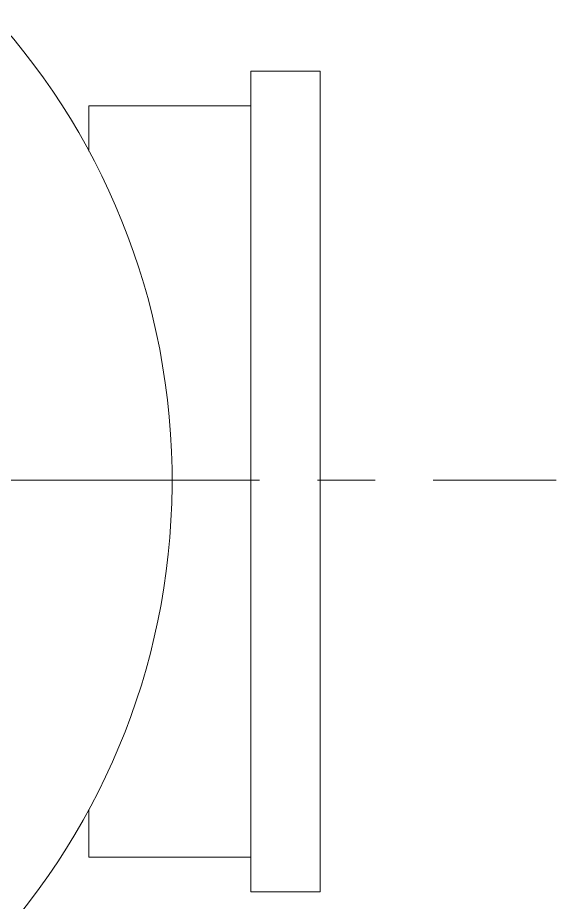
# Model space of a CAD drawing. Extents: x 4138 to 4928, y 0 to 579.
# Drawn here: x 4405.7 to 4428.98, y 182.79 to 221.05 of the extents above; entities that cross this region are included whole.
import ezdxf

# ---------------------------------------------------------------- set-up
doc = ezdxf.new("R2010")
doc.units = 0
doc.header["$LTSCALE"] = 10
doc.header["$MEASUREMENT"] = 0
doc.linetypes.add('CENTER', pattern=[2, 1.25, -0.25, 0.25, -0.25])
doc.layers.add('1', color=7, linetype='CONTINUOUS')
doc.layers.add('BODY', color=7, linetype='CONTINUOUS')

msp = doc.modelspace()

# ---------------------------------------------------------------- linework, layer by layer
at = {"layer": '1', "color": 7, "linetype": 'Continuous', "lineweight": 18}
for p, q in [((4415.784, 200.99), (4415.784, 218.74)), ((4418.784, 218.74), (4415.784, 218.74)), ((4418.784, 200.99), (4418.784, 218.74)), ((4408.784, 215.275), (4408.784, 217.24)), ((4415.784, 217.24), (4408.784, 217.24)), ((4415.784, 200.99), (4415.784, 183.24)), ((4418.784, 200.99), (4418.784, 183.24)), ((4408.784, 186.736), (4408.748, 186.736)), ((4408.784, 186.802), (4408.784, 184.74)), ((4408.784, 184.74), (4415.784, 184.74)), ((4415.784, 183.24), (4418.784, 183.24))]:
    msp.add_line(p, q, dxfattribs=at)
msp.add_arc((4382.377, 201.039), 30, 274.7812, 90, dxfattribs=at)
at = {"layer": 'BODY', "color": 1, "linetype": 'CENTER', "lineweight": 5}
msp.add_line((4343.655, 201.041), (4428.984, 201.041), dxfattribs=at)

doc.saveas('drawing.dxf')
